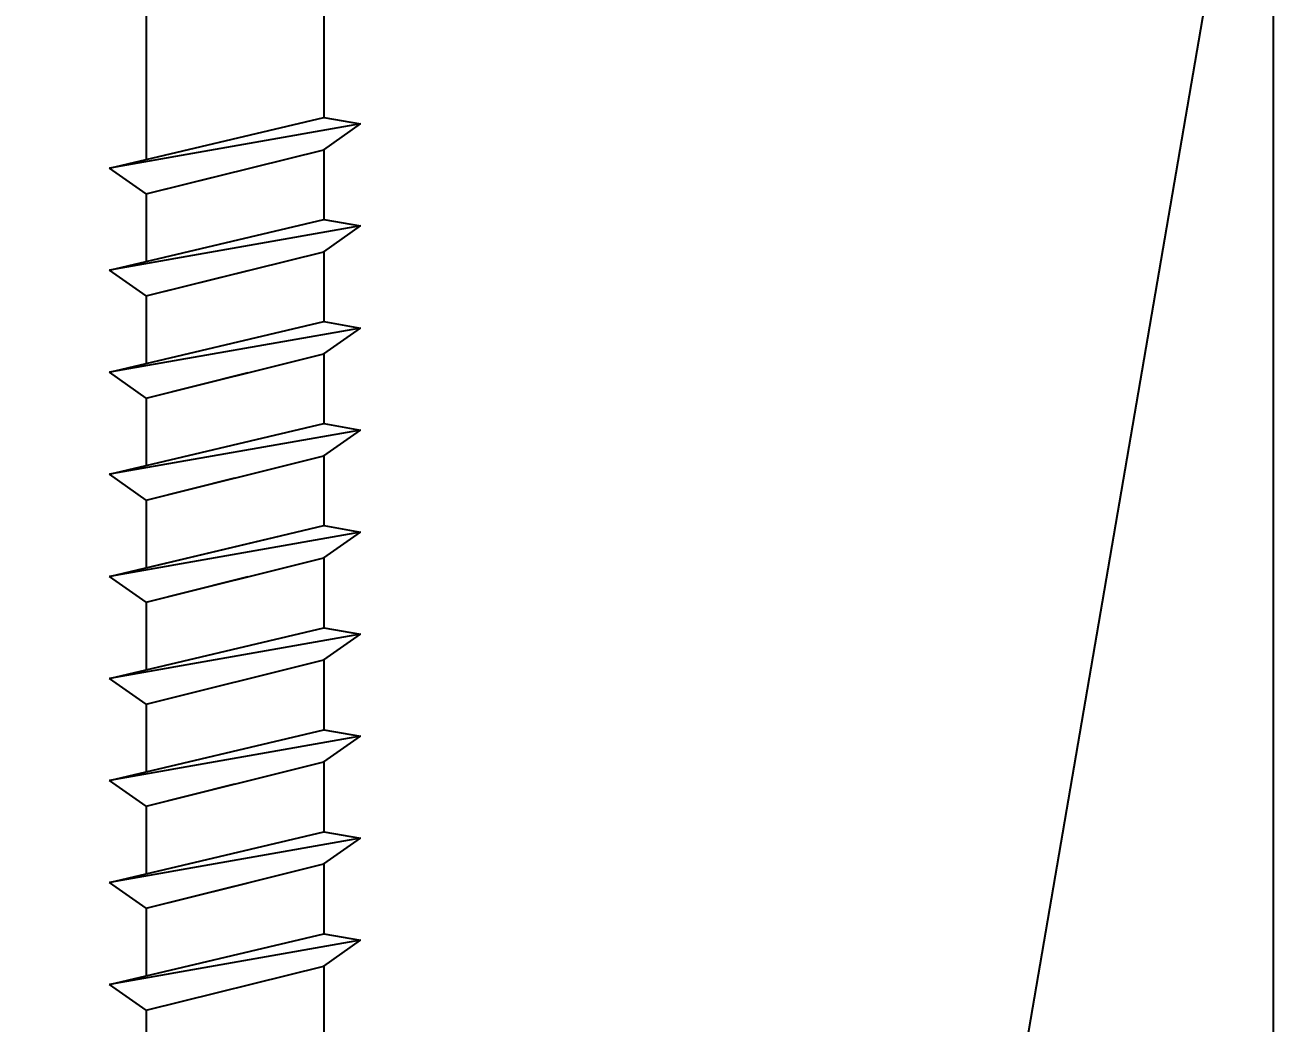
# Model space of a CAD drawing. Header units: inches. Extents: x -2661 to 42767, y -1222 to 9099.
# Drawn here: x -1011.312 to -1010.088, y 2833.313 to 2834.291 of the extents above; entities that cross this region are included whole.
import ezdxf
from ezdxf import colors
from ezdxf.entities.mleader import LeaderData, LeaderLine
from ezdxf.math import Vec2, Vec3

# ---------------------------------------------------------------- set-up
doc = ezdxf.new("R2010")
doc.units = ezdxf.units.IN
doc.header["$LTSCALE"] = 12
doc.header["$MEASUREMENT"] = 0
doc.layers.get('0').update_dxf_attribs({"linetype": 'CONTINUOUS'})
for name, color, linetype in [('S-ANNO-NOTE', 4, 'CONTINUOUS'), ('S-FASTENERS', 2, 'CONTINUOUS'), ('S-SIMPSON', 2, 'CONTINUOUS'), ('S-WOOD', 3, 'CONTINUOUS')]:
    doc.layers.add(name, color=color, linetype=linetype)
doc.styles.add('Arial', font='arial.ttf', dxfattribs={"width": 0.85})

# ---------------------------------------------------------------- blocks, each defined once
blk = doc.blocks.new('*U2187')
at = {"color": 0}
blk.add_line((0, 11.875), (2.0396, 0), dxfattribs=at)
blk.add_lwpolyline([(0, 11.875), (0, 0), (2.0396, 0), (2.0396, 11.875)], close=True)
blk = doc.blocks.new('SDS.25X6-f')
at = {"layer": 'S-SIMPSON'}
for p, q in [((-0.087, -0.536), (-0.087, -2.7912)), ((0.087, -0.5316), (0.087, -2.75)), ((0.087, -0.5316), (0.087, -2.75)), ((-0.087, -0.5749), (-0.087, -2.7912)), ((0.087, -2.6816), (0.087, -2.75)), ((0.087, -2.6816), (0.087, -2.75)), ((0.087, -2.6816), (0.087, -2.75)), ((0.087, -2.6816), (0.087, -2.75)), ((0.087, -2.6816), (0.087, -2.75)), ((0.087, -2.6816), (0.087, -2.75)), ((-0.087, -2.7249), (-0.087, -2.7912)), ((-0.087, -2.7249), (-0.087, -2.7912)), ((-0.087, -2.7249), (-0.087, -2.7912)), ((-0.087, -2.7249), (-0.087, -2.7912)), ((-0.087, -2.7249), (-0.087, -2.7912)), ((-0.087, -2.7249), (-0.087, -2.7912)), ((-0.087, -2.7249), (-0.087, -2.7912)), ((-0.087, -2.7249), (-0.087, -2.7912))]:
    blk.add_line(p, q, dxfattribs=at)
at = {"layer": 'S-SIMPSON', "color": 1}
for p, q in [((-0.123, -2.7997), (0.087, -2.75)), ((-0.123, -2.7997), (0.087, -2.75)), ((-0.123, -2.7997), (0.087, -2.75)), ((-0.123, -2.7997), (0.087, -2.75)), ((0.087, -2.75), (0.123, -2.7563)), ((0.087, -2.75), (0.123, -2.7563)), ((0.087, -2.75), (0.123, -2.7563)), ((0.087, -2.75), (0.123, -2.7563)), ((0.123, -2.7563), (-0.123, -2.7997)), ((0.123, -2.7563), (-0.123, -2.7997)), ((0.123, -2.7563), (-0.123, -2.7997)), ((0.123, -2.7563), (-0.123, -2.7997)), ((0.087, -2.7816), (0.123, -2.7563)), ((0.087, -2.7816), (0.123, -2.7563)), ((0.087, -2.7816), (0.123, -2.7563)), ((0.087, -2.7816), (0.123, -2.7563)), ((-0.087, -2.8249), (0.087, -2.7816)), ((-0.087, -2.8249), (0.087, -2.7816)), ((-0.087, -2.8249), (0.087, -2.7816)), ((-0.087, -2.8249), (0.087, -2.7816)), ((0.087, -2.7816), (0.087, -2.85)), ((0.087, -2.7816), (0.087, -2.85)), ((0.087, -2.7816), (0.087, -2.85)), ((0.087, -2.7816), (0.087, -2.85)), ((0.087, -2.7816), (0.087, -2.85)), ((0.087, -2.7816), (0.087, -2.85)), ((0.087, -2.7816), (0.087, -2.85)), ((0.087, -2.7816), (0.087, -2.85)), ((0.087, -2.7816), (0.087, -2.85)), ((0.087, -2.7816), (0.087, -2.85)), ((0.087, -2.7816), (0.087, -2.85)), ((0.087, -2.7816), (0.087, -2.85)), ((0.087, -2.7816), (0.087, -2.85)), ((0.087, -2.7816), (0.087, -2.85)), ((-0.087, -2.8249), (-0.123, -2.7997)), ((-0.087, -2.8249), (-0.123, -2.7997)), ((-0.087, -2.8249), (-0.123, -2.7997)), ((-0.087, -2.8249), (-0.123, -2.7997)), ((-0.087, -2.8249), (-0.123, -2.7997)), ((-0.087, -2.8249), (0, -2.8032)), ((-0.087, -2.8249), (-0.087, -2.8912)), ((-0.087, -2.8249), (-0.087, -2.8912)), ((-0.087, -2.8249), (-0.087, -2.8912)), ((-0.087, -2.8249), (-0.087, -2.8912)), ((-0.087, -2.8249), (-0.087, -2.8912)), ((-0.087, -2.8249), (-0.087, -2.8912)), ((-0.087, -2.8249), (-0.087, -2.8912)), ((-0.087, -2.8249), (-0.087, -2.8912)), ((-0.087, -2.8249), (-0.087, -2.8912)), ((-0.087, -2.8249), (-0.087, -2.8912)), ((-0.087, -2.8249), (-0.087, -2.8912)), ((-0.087, -2.8249), (-0.087, -2.8912)), ((-0.087, -2.8249), (-0.087, -2.8912)), ((-0.087, -2.8249), (-0.087, -2.8912)), ((-0.087, -2.8249), (-0.087, -2.8912)), ((-0.087, -2.8249), (-0.087, -2.8912)), ((-0.123, -2.8997), (0.087, -2.85)), ((-0.123, -2.8997), (0.087, -2.85)), ((-0.123, -2.8997), (0.087, -2.85)), ((-0.123, -2.8997), (0.087, -2.85)), ((-0.123, -2.8997), (0.087, -2.85)), ((-0.123, -2.8997), (0.087, -2.85)), ((-0.123, -2.8997), (0.087, -2.85)), ((-0.123, -2.8997), (0.087, -2.85)), ((-0.087, -2.8912), (0.087, -2.85)), ((0.087, -2.85), (0.123, -2.8563)), ((0.087, -2.85), (0.123, -2.8563)), ((0.087, -2.85), (0.123, -2.8563)), ((0.087, -2.85), (0.123, -2.8563)), ((0.087, -2.85), (0.123, -2.8563)), ((0.087, -2.85), (0.123, -2.8563)), ((0.087, -2.85), (0.123, -2.8563)), ((0.087, -2.85), (0.123, -2.8563)), ((0.087, -2.85), (0.123, -2.8563)), ((0.123, -2.8563), (-0.123, -2.8997)), ((0.123, -2.8563), (-0.123, -2.8997)), ((0.123, -2.8563), (-0.123, -2.8997)), ((0.123, -2.8563), (-0.123, -2.8997)), ((0.123, -2.8563), (-0.123, -2.8997)), ((0.123, -2.8563), (-0.123, -2.8997)), ((0.123, -2.8563), (-0.123, -2.8997)), ((0.123, -2.8563), (-0.123, -2.8997)), ((0.123, -2.8563), (-0.123, -2.8997)), ((0.087, -2.8816), (0.123, -2.8563)), ((0.087, -2.8816), (0.123, -2.8563)), ((0.087, -2.8816), (0.123, -2.8563)), ((0.087, -2.8816), (0.123, -2.8563)), ((0.087, -2.8816), (0.123, -2.8563)), ((0.087, -2.8816), (0.123, -2.8563)), ((0.087, -2.8816), (0.123, -2.8563)), ((0.087, -2.8816), (0.123, -2.8563)), ((0.087, -2.8816), (0.123, -2.8563)), ((-0.087, -2.9249), (0.087, -2.8816)), ((-0.087, -2.9249), (0.087, -2.8816)), ((-0.087, -2.9249), (0.087, -2.8816)), ((-0.087, -2.9249), (0.087, -2.8816)), ((-0.087, -2.9249), (0.087, -2.8816)), ((-0.087, -2.9249), (0.087, -2.8816)), ((-0.087, -2.9249), (0.087, -2.8816)), ((-0.087, -2.9249), (0.087, -2.8816)), ((-0.087, -2.9249), (0.087, -2.8816)), ((0.087, -2.8816), (0.087, -2.95)), ((0.087, -2.8816), (0.087, -2.95)), ((0.087, -2.8816), (0.087, -2.95)), ((0.087, -2.8816), (0.087, -2.95)), ((0.087, -2.8816), (0.087, -2.95)), ((0.087, -2.8816), (0.087, -2.95)), ((0.087, -2.8816), (0.087, -2.95)), ((0.087, -2.8816), (0.087, -2.95)), ((0.087, -2.8816), (0.087, -2.95)), ((0.087, -2.8816), (0.087, -2.95)), ((0.087, -2.8816), (0.087, -2.95)), ((0.087, -2.8816), (0.087, -2.95)), ((0.087, -2.8816), (0.087, -2.95)), ((0.087, -2.8816), (0.087, -2.95)), ((0.087, -2.8816), (0.087, -2.95)), ((0.087, -2.8816), (0.087, -2.95)), ((0.087, -2.8816), (0.087, -2.95)), ((0.087, -2.8816), (0.087, -2.95)), ((0.087, -2.8816), (0.087, -2.95)), ((0.087, -2.8816), (0.087, -2.95)), ((0.087, -2.8816), (0.087, -2.95)), ((-0.087, -2.9249), (-0.123, -2.8997)), ((-0.087, -2.9249), (-0.123, -2.8997)), ((-0.087, -2.9249), (-0.123, -2.8997)), ((-0.087, -2.9249), (-0.123, -2.8997)), ((-0.087, -2.9249), (-0.123, -2.8997)), ((-0.087, -2.9249), (-0.123, -2.8997)), ((-0.087, -2.9249), (-0.123, -2.8997)), ((-0.087, -2.9249), (-0.123, -2.8997)), ((-0.087, -2.9249), (-0.123, -2.8997)), ((-0.087, -2.9249), (-0.123, -2.8997)), ((-0.087, -2.9249), (-0.123, -2.8997)), ((-0.087, -2.9249), (-0.123, -2.8997)), ((-0.087, -2.9249), (-0.123, -2.8997)), ((-0.087, -2.9249), (0.013, -2.9)), ((-0.087, -2.9249), (0.013, -2.9)), ((-0.087, -2.9249), (0.013, -2.9)), ((-0.087, -2.9249), (0, -2.9032)), ((-0.087, -2.9249), (-0.087, -2.9912)), ((-0.087, -2.9249), (-0.087, -2.9912)), ((-0.087, -2.9249), (-0.087, -2.9912)), ((-0.087, -2.9249), (-0.087, -2.9912)), ((-0.087, -2.9249), (-0.087, -2.9912)), ((-0.087, -2.9249), (-0.087, -2.9912)), ((-0.087, -2.9249), (-0.087, -2.9912)), ((-0.087, -2.9249), (-0.087, -2.9912)), ((-0.087, -2.9249), (-0.087, -2.9912)), ((-0.087, -2.9249), (-0.087, -2.9912)), ((-0.087, -2.9249), (-0.087, -2.9912)), ((-0.087, -2.9249), (-0.087, -2.9912)), ((-0.087, -2.9249), (-0.087, -2.9912)), ((-0.087, -2.9249), (-0.087, -2.9912)), ((-0.087, -2.9249), (-0.087, -2.9912)), ((-0.087, -2.9249), (-0.087, -2.9912)), ((-0.087, -2.9249), (-0.087, -2.9912)), ((-0.087, -2.9249), (-0.087, -2.9912)), ((-0.087, -2.9249), (-0.087, -2.9912)), ((-0.087, -2.9249), (-0.087, -2.9912)), ((-0.087, -2.9249), (-0.087, -2.9912)), ((-0.123, -2.9997), (0.087, -2.95)), ((-0.123, -2.9997), (0.087, -2.95)), ((-0.123, -2.9997), (0.087, -2.95)), ((-0.123, -2.9997), (0.087, -2.95)), ((-0.123, -2.9997), (0.087, -2.95)), ((-0.123, -2.9997), (0.087, -2.95)), ((-0.123, -2.9997), (0.087, -2.95)), ((-0.123, -2.9997), (0.087, -2.95)), ((-0.123, -2.9997), (0.087, -2.95)), ((-0.123, -2.9997), (0.087, -2.95)), ((-0.123, -2.9997), (0.087, -2.95)), ((-0.123, -2.9997), (0.087, -2.95)), ((0.123, -2.9563), (-0.123, -2.9997)), ((0.123, -2.9563), (-0.123, -2.9997)), ((0.123, -2.9563), (-0.123, -2.9997)), ((0.123, -2.9563), (-0.123, -2.9997)), ((0.123, -2.9563), (-0.123, -2.9997)), ((0.123, -2.9563), (-0.123, -2.9997)), ((0.123, -2.9563), (-0.123, -2.9997)), ((0.123, -2.9563), (-0.123, -2.9997)), ((0.123, -2.9563), (-0.123, -2.9997)), ((0.123, -2.9563), (-0.123, -2.9997)), ((0.123, -2.9563), (-0.123, -2.9997)), ((0.123, -2.9563), (-0.123, -2.9997)), ((0.087, -2.95), (0.123, -2.9563)), ((0.087, -2.95), (0.123, -2.9563)), ((0.087, -2.95), (0.123, -2.9563)), ((0.087, -2.95), (0.123, -2.9563)), ((0.087, -2.95), (0.123, -2.9563)), ((0.087, -2.95), (0.123, -2.9563)), ((0.087, -2.95), (0.123, -2.9563)), ((0.087, -2.95), (0.123, -2.9563)), ((0.087, -2.95), (0.123, -2.9563)), ((0.087, -2.95), (0.123, -2.9563)), ((0.087, -2.95), (0.123, -2.9563)), ((0.087, -2.95), (0.123, -2.9563)), ((0.087, -2.9816), (0.123, -2.9563)), ((0.087, -2.9816), (0.123, -2.9563)), ((0.087, -2.9816), (0.123, -2.9563)), ((0.087, -2.9816), (0.123, -2.9563)), ((0.087, -2.9816), (0.123, -2.9563)), ((0.087, -2.9816), (0.123, -2.9563)), ((0.087, -2.9816), (0.123, -2.9563)), ((0.087, -2.9816), (0.123, -2.9563)), ((0.087, -2.9816), (0.123, -2.9563)), ((0.087, -2.9816), (0.123, -2.9563)), ((0.087, -2.9816), (0.123, -2.9563)), ((0.087, -2.9816), (0.123, -2.9563)), ((-0.087, -3.0249), (0.087, -2.9816)), ((-0.087, -3.0249), (0.087, -2.9816)), ((-0.087, -3.0249), (0.087, -2.9816)), ((-0.087, -3.0249), (0.087, -2.9816)), ((-0.087, -3.0249), (0.087, -2.9816)), ((-0.087, -3.0249), (0.087, -2.9816)), ((-0.087, -3.0249), (0.087, -2.9816)), ((-0.087, -3.0249), (0.087, -2.9816)), ((-0.087, -3.0249), (0.087, -2.9816)), ((-0.087, -3.0249), (0.087, -2.9816)), ((-0.087, -3.0249), (0.087, -2.9816)), ((-0.087, -3.0249), (0.087, -2.9816)), ((0.087, -2.9816), (0.087, -3.05)), ((0.087, -2.9816), (0.087, -3.05)), ((0.087, -2.9816), (0.087, -3.05)), ((0.087, -2.9816), (0.087, -3.05)), ((0.087, -2.9816), (0.087, -3.05)), ((0.087, -2.9816), (0.087, -3.05)), ((0.087, -2.9816), (0.087, -3.05)), ((0.087, -2.9816), (0.087, -3.05)), ((0.087, -2.9816), (0.087, -3.05)), ((0.087, -2.9816), (0.087, -3.05)), ((0.087, -2.9816), (0.087, -3.05)), ((0.087, -2.9816), (0.087, -3.05)), ((0.087, -2.9816), (0.087, -3.05)), ((0.087, -2.9816), (0.087, -3.05)), ((0.087, -2.9816), (0.087, -3.05)), ((0.087, -2.9816), (0.087, -3.05)), ((0.087, -2.9816), (0.087, -3.05)), ((0.087, -2.9816), (0.087, -3.05)), ((0.087, -2.9816), (0.087, -3.05)), ((0.087, -2.9816), (0.087, -3.05)), ((0.087, -2.9816), (0.087, -3.05)), ((0.087, -2.9816), (0.087, -3.05)), ((0.087, -2.9816), (0.087, -3.05)), ((0.087, -2.9816), (0.087, -3.05)), ((0.087, -2.9816), (0.087, -3.05)), ((-0.087, -3.0249), (-0.123, -2.9997)), ((-0.087, -3.0249), (-0.123, -2.9997)), ((-0.087, -3.0249), (-0.123, -2.9997)), ((-0.087, -3.0249), (-0.123, -2.9997)), ((-0.087, -3.0249), (-0.123, -2.9997)), ((-0.087, -3.0249), (-0.123, -2.9997)), ((-0.087, -3.0249), (-0.123, -2.9997)), ((-0.087, -3.0249), (-0.123, -2.9997)), ((-0.087, -3.0249), (-0.123, -2.9997)), ((-0.087, -3.0249), (-0.123, -2.9997)), ((-0.087, -3.0249), (-0.123, -2.9997)), ((-0.087, -3.0249), (-0.123, -2.9997)), ((-0.087, -3.0249), (-0.123, -2.9997)), ((-0.087, -3.0249), (-0.123, -2.9997)), ((-0.087, -3.0249), (-0.123, -2.9997)), ((-0.087, -3.0249), (0.013, -3)), ((-0.087, -3.0249), (0.013, -3)), ((-0.087, -3.0249), (0.013, -3)), ((-0.087, -3.0249), (-0.087, -3.0912)), ((-0.087, -3.0249), (-0.087, -3.0912)), ((-0.087, -3.0249), (-0.087, -3.0912)), ((-0.087, -3.0249), (-0.087, -3.0912)), ((-0.087, -3.0249), (-0.087, -3.0912)), ((-0.087, -3.0249), (-0.087, -3.0912)), ((-0.087, -3.0249), (-0.087, -3.0912)), ((-0.087, -3.0249), (-0.087, -3.0912)), ((-0.087, -3.0249), (-0.087, -3.0912)), ((-0.087, -3.0249), (-0.087, -3.0912)), ((-0.087, -3.0249), (-0.087, -3.0912)), ((-0.087, -3.0249), (-0.087, -3.0912)), ((-0.087, -3.0249), (-0.087, -3.0912)), ((-0.087, -3.0249), (-0.087, -3.0912)), ((-0.087, -3.0249), (-0.087, -3.0912)), ((-0.087, -3.0249), (-0.087, -3.0912)), ((-0.087, -3.0249), (-0.087, -3.0912)), ((-0.087, -3.0249), (-0.087, -3.0912)), ((-0.087, -3.0249), (-0.087, -3.0912)), ((-0.087, -3.0249), (-0.087, -3.0912)), ((-0.087, -3.0249), (-0.087, -3.0912)), ((-0.087, -3.0249), (-0.087, -3.0912)), ((-0.087, -3.0249), (-0.087, -3.0912)), ((-0.087, -3.0249), (-0.087, -3.0912)), ((-0.087, -3.0249), (-0.087, -3.0912)), ((-0.123, -3.0997), (0.087, -3.05)), ((-0.123, -3.0997), (0.087, -3.05)), ((-0.123, -3.0997), (0.087, -3.05)), ((-0.123, -3.0997), (0.087, -3.05)), ((-0.123, -3.0997), (0.087, -3.05)), ((-0.123, -3.0997), (0.087, -3.05)), ((-0.123, -3.0997), (0.087, -3.05)), ((-0.123, -3.0997), (0.087, -3.05)), ((-0.123, -3.0997), (0.087, -3.05)), ((-0.123, -3.0997), (0.087, -3.05)), ((-0.123, -3.0997), (0.087, -3.05)), ((-0.123, -3.0997), (0.087, -3.05)), ((-0.123, -3.0997), (0.087, -3.05)), ((-0.123, -3.0997), (0.087, -3.05)), ((-0.123, -3.0997), (0.087, -3.05)), ((-0.123, -3.0997), (0.087, -3.05)), ((-0.123, -3.0997), (0.087, -3.05)), ((-0.123, -3.0997), (0.087, -3.05)), ((-0.123, -3.0997), (0.087, -3.05)), ((0.123, -3.0563), (-0.123, -3.0997)), ((0.123, -3.0563), (-0.123, -3.0997)), ((0.123, -3.0563), (-0.123, -3.0997)), ((0.123, -3.0563), (-0.123, -3.0997)), ((0.123, -3.0563), (-0.123, -3.0997)), ((0.123, -3.0563), (-0.123, -3.0997)), ((0.123, -3.0563), (-0.123, -3.0997)), ((0.123, -3.0563), (-0.123, -3.0997)), ((0.123, -3.0563), (-0.123, -3.0997)), ((0.123, -3.0563), (-0.123, -3.0997)), ((0.123, -3.0563), (-0.123, -3.0997)), ((0.123, -3.0563), (-0.123, -3.0997)), ((0.123, -3.0563), (-0.123, -3.0997)), ((0.123, -3.0563), (-0.123, -3.0997)), ((0.123, -3.0563), (-0.123, -3.0997)), ((0.123, -3.0563), (-0.123, -3.0997)), ((0.123, -3.0563), (-0.123, -3.0997)), ((0.123, -3.0563), (-0.123, -3.0997)), ((0.123, -3.0563), (-0.123, -3.0997)), ((0.087, -3.05), (0.123, -3.0563)), ((0.087, -3.05), (0.123, -3.0563)), ((0.087, -3.05), (0.123, -3.0563)), ((0.087, -3.05), (0.123, -3.0563)), ((0.087, -3.05), (0.123, -3.0563)), ((0.087, -3.05), (0.123, -3.0563)), ((0.087, -3.05), (0.123, -3.0563)), ((0.087, -3.05), (0.123, -3.0563)), ((0.087, -3.05), (0.123, -3.0563)), ((0.087, -3.05), (0.123, -3.0563)), ((0.087, -3.05), (0.123, -3.0563)), ((0.087, -3.05), (0.123, -3.0563)), ((0.087, -3.05), (0.123, -3.0563)), ((0.087, -3.05), (0.123, -3.0563)), ((0.087, -3.05), (0.123, -3.0563)), ((0.087, -3.05), (0.123, -3.0563)), ((0.087, -3.05), (0.123, -3.0563)), ((0.087, -3.05), (0.123, -3.0563)), ((0.087, -3.05), (0.123, -3.0563)), ((0.087, -3.0816), (0.123, -3.0563)), ((0.087, -3.0816), (0.123, -3.0563)), ((0.087, -3.0816), (0.123, -3.0563)), ((0.087, -3.0816), (0.123, -3.0563)), ((0.087, -3.0816), (0.123, -3.0563)), ((0.087, -3.0816), (0.123, -3.0563)), ((0.087, -3.0816), (0.123, -3.0563)), ((0.087, -3.0816), (0.123, -3.0563)), ((0.087, -3.0816), (0.123, -3.0563)), ((0.087, -3.0816), (0.123, -3.0563)), ((0.087, -3.0816), (0.123, -3.0563)), ((0.087, -3.0816), (0.123, -3.0563)), ((0.087, -3.0816), (0.123, -3.0563)), ((0.087, -3.0816), (0.123, -3.0563)), ((0.087, -3.0816), (0.123, -3.0563)), ((0.087, -3.0816), (0.123, -3.0563)), ((0.087, -3.0816), (0.123, -3.0563)), ((0.087, -3.0816), (0.123, -3.0563)), ((0.087, -3.0816), (0.123, -3.0563)), ((-0.087, -3.1249), (0.087, -3.0816)), ((-0.087, -3.1249), (0.087, -3.0816)), ((-0.087, -3.1249), (0.087, -3.0816)), ((-0.087, -3.1249), (0.087, -3.0816)), ((-0.087, -3.1249), (0.087, -3.0816)), ((-0.087, -3.1249), (0.087, -3.0816)), ((-0.087, -3.1249), (0.087, -3.0816)), ((-0.087, -3.1249), (0.087, -3.0816)), ((-0.087, -3.1249), (0.087, -3.0816)), ((-0.087, -3.1249), (0.087, -3.0816)), ((-0.087, -3.1249), (0.087, -3.0816)), ((-0.087, -3.1249), (0.087, -3.0816)), ((-0.087, -3.1249), (0.087, -3.0816)), ((-0.087, -3.1249), (0.087, -3.0816)), ((-0.087, -3.1249), (0.087, -3.0816)), ((-0.087, -3.1249), (0.087, -3.0816)), ((-0.087, -3.1249), (0.087, -3.0816)), ((-0.087, -3.1249), (0.087, -3.0816)), ((-0.087, -3.1249), (0.087, -3.0816)), ((0.087, -3.0816), (0.087, -3.15)), ((0.087, -3.0816), (0.087, -3.15)), ((0.087, -3.0816), (0.087, -3.15)), ((0.087, -3.0816), (0.087, -3.15)), ((0.087, -3.0816), (0.087, -3.15)), ((0.087, -3.0816), (0.087, -3.15)), ((0.087, -3.0816), (0.087, -3.15)), ((0.087, -3.0816), (0.087, -3.15)), ((0.087, -3.0816), (0.087, -3.15)), ((0.087, -3.0816), (0.087, -3.15)), ((0.087, -3.0816), (0.087, -3.15)), ((0.087, -3.0816), (0.087, -3.15)), ((-0.087, -3.1249), (-0.123, -3.0997)), ((-0.087, -3.1249), (-0.123, -3.0997)), ((-0.087, -3.1249), (-0.123, -3.0997)), ((-0.087, -3.1249), (-0.123, -3.0997)), ((-0.087, -3.1249), (-0.123, -3.0997)), ((-0.087, -3.1249), (-0.123, -3.0997)), ((-0.087, -3.1249), (-0.123, -3.0997)), ((-0.087, -3.1249), (-0.123, -3.0997)), ((-0.087, -3.1249), (-0.123, -3.0997)), ((-0.087, -3.1249), (-0.123, -3.0997)), ((-0.087, -3.1249), (-0.123, -3.0997)), ((-0.087, -3.1249), (-0.123, -3.0997)), ((-0.087, -3.1249), (-0.123, -3.0997)), ((-0.087, -3.1249), (-0.123, -3.0997)), ((-0.087, -3.1249), (-0.123, -3.0997)), ((-0.087, -3.1249), (-0.123, -3.0997)), ((-0.087, -3.1249), (-0.123, -3.0997)), ((-0.087, -3.1249), (-0.123, -3.0997)), ((-0.087, -3.1249), (-0.123, -3.0997)), ((-0.087, -3.1249), (-0.123, -3.0997)), ((-0.087, -3.1249), (-0.123, -3.0997)), ((-0.087, -3.1249), (-0.123, -3.0997)), ((-0.087, -3.1249), (-0.123, -3.0997)), ((-0.087, -3.1249), (0, -3.1032)), ((-0.087, -3.1249), (0, -3.1032)), ((-0.087, -3.1249), (0, -3.1032)), ((-0.087, -3.1249), (0, -3.1032)), ((-0.087, -3.1249), (-0.087, -3.1912)), ((-0.087, -3.1249), (-0.087, -3.1912)), ((-0.087, -3.1249), (-0.087, -3.1912)), ((-0.087, -3.1249), (-0.087, -3.1912)), ((-0.087, -3.1249), (-0.087, -3.1912)), ((-0.087, -3.1249), (-0.087, -3.1912)), ((-0.087, -3.1249), (-0.087, -3.1912)), ((-0.087, -3.1249), (-0.087, -3.1912)), ((-0.087, -3.1249), (-0.087, -3.1912)), ((-0.087, -3.1249), (-0.087, -3.1912)), ((-0.087, -3.1249), (-0.087, -3.1912)), ((-0.087, -3.1249), (-0.087, -3.1912)), ((-0.087, -3.1249), (-0.087, -3.1912)), ((-0.087, -3.1249), (-0.087, -3.1912)), ((-0.123, -3.1997), (0.087, -3.15)), ((-0.123, -3.1997), (0.087, -3.15)), ((-0.123, -3.1997), (0.087, -3.15)), ((-0.123, -3.1997), (0.087, -3.15)), ((-0.123, -3.1997), (0.087, -3.15)), ((-0.123, -3.1997), (0.087, -3.15)), ((-0.123, -3.1997), (0.087, -3.15)), ((-0.123, -3.1997), (0.087, -3.15)), ((0.123, -3.1563), (-0.123, -3.1997)), ((0.123, -3.1563), (-0.123, -3.1997)), ((0.123, -3.1563), (-0.123, -3.1997)), ((0.123, -3.1563), (-0.123, -3.1997)), ((0.123, -3.1563), (-0.123, -3.1997)), ((0.123, -3.1563), (-0.123, -3.1997)), ((0.123, -3.1563), (-0.123, -3.1997)), ((0.123, -3.1563), (-0.123, -3.1997)), ((0.123, -3.1563), (-0.123, -3.1997)), ((-0.087, -3.1912), (0.087, -3.15)), ((0.087, -3.15), (0.123, -3.1563)), ((0.087, -3.15), (0.123, -3.1563)), ((0.087, -3.15), (0.123, -3.1563)), ((0.087, -3.15), (0.123, -3.1563)), ((0.087, -3.15), (0.123, -3.1563)), ((0.087, -3.15), (0.123, -3.1563)), ((0.087, -3.15), (0.123, -3.1563)), ((0.087, -3.15), (0.123, -3.1563)), ((0.087, -3.15), (0.123, -3.1563)), ((0.087, -3.1816), (0.123, -3.1563)), ((0.087, -3.1816), (0.123, -3.1563)), ((0.087, -3.1816), (0.123, -3.1563)), ((0.087, -3.1816), (0.123, -3.1563)), ((0.087, -3.1816), (0.123, -3.1563)), ((0.087, -3.1816), (0.123, -3.1563)), ((0.087, -3.1816), (0.123, -3.1563)), ((0.087, -3.1816), (0.123, -3.1563)), ((0.087, -3.1816), (0.123, -3.1563)), ((-0.087, -3.2249), (0.087, -3.1816)), ((-0.087, -3.2249), (0.087, -3.1816)), ((-0.087, -3.2249), (0.087, -3.1816)), ((-0.087, -3.2249), (0.087, -3.1816)), ((-0.087, -3.2249), (0.087, -3.1816)), ((-0.087, -3.2249), (0.087, -3.1816)), ((-0.087, -3.2249), (0.087, -3.1816)), ((-0.087, -3.2249), (0.087, -3.1816)), ((-0.087, -3.2249), (0.087, -3.1816)), ((0.087, -3.1816), (0.087, -3.25)), ((0.087, -3.1816), (0.087, -3.25)), ((0.087, -3.1816), (0.087, -3.25)), ((0.087, -3.1816), (0.087, -3.25)), ((0.087, -3.1816), (0.087, -3.25)), ((0.087, -3.1816), (0.087, -3.25)), ((0.087, -3.1816), (0.087, -3.25)), ((0.087, -3.1816), (0.087, -3.25)), ((0.087, -3.1816), (0.087, -3.25)), ((0.087, -3.1816), (0.087, -3.25)), ((0.087, -3.1816), (0.087, -3.25)), ((0.087, -3.1816), (0.087, -3.25)), ((0.087, -3.1816), (0.087, -3.25)), ((0.087, -3.1816), (0.087, -3.25)), ((0.087, -3.1816), (0.087, -3.25)), ((0.087, -3.1816), (0.087, -3.25)), ((0.087, -3.1816), (0.087, -3.25)), ((-0.087, -3.2249), (-0.123, -3.1997)), ((-0.087, -3.2249), (-0.123, -3.1997)), ((-0.087, -3.2249), (-0.123, -3.1997)), ((-0.087, -3.2249), (-0.123, -3.1997)), ((-0.087, -3.2249), (-0.123, -3.1997)), ((-0.087, -3.2249), (-0.123, -3.1997)), ((-0.087, -3.2249), (-0.123, -3.1997)), ((-0.087, -3.2249), (-0.123, -3.1997)), ((-0.087, -3.2249), (-0.123, -3.1997)), ((-0.087, -3.2249), (-0.123, -3.1997)), ((-0.087, -3.2249), (-0.123, -3.1997)), ((-0.087, -3.2249), (-0.123, -3.1997)), ((-0.087, -3.2249), (-0.123, -3.1997)), ((-0.087, -3.2249), (0.013, -3.2)), ((-0.087, -3.2249), (0.013, -3.2)), ((-0.087, -3.2249), (0.013, -3.2)), ((-0.087, -3.2249), (0, -3.2032)), ((-0.087, -3.2249), (-0.087, -3.2912)), ((-0.087, -3.2249), (-0.087, -3.2912)), ((-0.087, -3.2249), (-0.087, -3.2912)), ((-0.087, -3.2249), (-0.087, -3.2912)), ((-0.087, -3.2249), (-0.087, -3.2912)), ((-0.087, -3.2249), (-0.087, -3.2912)), ((-0.087, -3.2249), (-0.087, -3.2912)), ((-0.087, -3.2249), (-0.087, -3.2912)), ((-0.087, -3.2249), (-0.087, -3.2912)), ((-0.087, -3.2249), (-0.087, -3.2912)), ((-0.087, -3.2249), (-0.087, -3.2912)), ((-0.087, -3.2249), (-0.087, -3.2912)), ((-0.087, -3.2249), (-0.087, -3.2912)), ((-0.087, -3.2249), (-0.087, -3.2912)), ((-0.087, -3.2249), (-0.087, -3.2912)), ((-0.087, -3.2249), (-0.087, -3.2912)), ((-0.123, -3.2997), (0.087, -3.25)), ((-0.123, -3.2997), (0.087, -3.25)), ((-0.123, -3.2997), (0.087, -3.25)), ((-0.123, -3.2997), (0.087, -3.25)), ((-0.123, -3.2997), (0.087, -3.25)), ((-0.123, -3.2997), (0.087, -3.25)), ((-0.123, -3.2997), (0.087, -3.25)), ((-0.123, -3.2997), (0.087, -3.25)), ((-0.123, -3.2997), (0.087, -3.25)), ((-0.123, -3.2997), (0.087, -3.25)), ((-0.123, -3.2997), (0.087, -3.25)), ((-0.123, -3.2997), (0.087, -3.25)), ((0.087, -3.25), (0.123, -3.2563)), ((0.087, -3.25), (0.123, -3.2563)), ((0.087, -3.25), (0.123, -3.2563)), ((0.087, -3.25), (0.123, -3.2563)), ((0.087, -3.25), (0.123, -3.2563)), ((0.087, -3.25), (0.123, -3.2563)), ((0.087, -3.25), (0.123, -3.2563)), ((0.087, -3.25), (0.123, -3.2563)), ((0.087, -3.25), (0.123, -3.2563)), ((0.087, -3.25), (0.123, -3.2563)), ((0.087, -3.25), (0.123, -3.2563)), ((0.087, -3.25), (0.123, -3.2563)), ((0.123, -3.2563), (-0.123, -3.2997)), ((0.123, -3.2563), (-0.123, -3.2997)), ((0.123, -3.2563), (-0.123, -3.2997)), ((0.123, -3.2563), (-0.123, -3.2997)), ((0.123, -3.2563), (-0.123, -3.2997)), ((0.123, -3.2563), (-0.123, -3.2997)), ((0.123, -3.2563), (-0.123, -3.2997)), ((0.123, -3.2563), (-0.123, -3.2997)), ((0.123, -3.2563), (-0.123, -3.2997)), ((0.123, -3.2563), (-0.123, -3.2997)), ((0.123, -3.2563), (-0.123, -3.2997)), ((0.123, -3.2563), (-0.123, -3.2997)), ((0.087, -3.2816), (0.123, -3.2563)), ((0.087, -3.2816), (0.123, -3.2563)), ((0.087, -3.2816), (0.123, -3.2563)), ((0.087, -3.2816), (0.123, -3.2563)), ((0.087, -3.2816), (0.123, -3.2563)), ((0.087, -3.2816), (0.123, -3.2563)), ((0.087, -3.2816), (0.123, -3.2563)), ((0.087, -3.2816), (0.123, -3.2563)), ((0.087, -3.2816), (0.123, -3.2563)), ((0.087, -3.2816), (0.123, -3.2563)), ((0.087, -3.2816), (0.123, -3.2563)), ((0.087, -3.2816), (0.123, -3.2563)), ((-0.087, -3.3249), (0.087, -3.2816)), ((-0.087, -3.3249), (0.087, -3.2816)), ((-0.087, -3.3249), (0.087, -3.2816)), ((-0.087, -3.3249), (0.087, -3.2816)), ((-0.087, -3.3249), (0.087, -3.2816)), ((-0.087, -3.3249), (0.087, -3.2816)), ((-0.087, -3.3249), (0.087, -3.2816)), ((-0.087, -3.3249), (0.087, -3.2816)), ((-0.087, -3.3249), (0.087, -3.2816)), ((-0.087, -3.3249), (0.087, -3.2816)), ((-0.087, -3.3249), (0.087, -3.2816)), ((-0.087, -3.3249), (0.087, -3.2816)), ((0.087, -3.2816), (0.087, -3.35)), ((0.087, -3.2816), (0.087, -3.35)), ((0.087, -3.2816), (0.087, -3.35)), ((0.087, -3.2816), (0.087, -3.35)), ((0.087, -3.2816), (0.087, -3.35)), ((0.087, -3.2816), (0.087, -3.35)), ((0.087, -3.2816), (0.087, -3.35)), ((0.087, -3.2816), (0.087, -3.35)), ((0.087, -3.2816), (0.087, -3.35)), ((0.087, -3.2816), (0.087, -3.35)), ((0.087, -3.2816), (0.087, -3.35)), ((0.087, -3.2816), (0.087, -3.35)), ((0.087, -3.2816), (0.087, -3.35)), ((0.087, -3.2816), (0.087, -3.35)), ((0.087, -3.2816), (0.087, -3.35)), ((0.087, -3.2816), (0.087, -3.35)), ((0.087, -3.2816), (0.087, -3.35)), ((-0.087, -3.3249), (-0.123, -3.2997)), ((-0.087, -3.3249), (-0.123, -3.2997)), ((-0.087, -3.3249), (-0.123, -3.2997)), ((-0.087, -3.3249), (-0.123, -3.2997)), ((-0.087, -3.3249), (-0.123, -3.2997)), ((-0.087, -3.3249), (-0.123, -3.2997)), ((-0.087, -3.3249), (-0.123, -3.2997)), ((-0.087, -3.3249), (-0.123, -3.2997)), ((-0.087, -3.3249), (-0.123, -3.2997)), ((-0.087, -3.3249), (-0.123, -3.2997)), ((-0.087, -3.3249), (-0.123, -3.2997)), ((-0.087, -3.3249), (-0.123, -3.2997)), ((-0.087, -3.3249), (-0.087, -3.3912)), ((-0.087, -3.3249), (-0.087, -3.3912)), ((-0.087, -3.3249), (-0.087, -3.3912)), ((-0.087, -3.3249), (-0.087, -3.3912)), ((-0.087, -3.3249), (-0.087, -3.3912)), ((-0.087, -3.3249), (-0.087, -3.3912)), ((-0.087, -3.3249), (-0.087, -3.3912)), ((-0.087, -3.3249), (-0.087, -3.3912)), ((-0.087, -3.3249), (-0.087, -3.3912)), ((-0.087, -3.3249), (-0.087, -3.3912)), ((-0.087, -3.3249), (-0.087, -3.3912)), ((-0.087, -3.3249), (-0.087, -3.3912)), ((-0.087, -3.3249), (-0.087, -3.3912)), ((-0.087, -3.3249), (-0.087, -3.3912)), ((-0.087, -3.3249), (-0.087, -3.3912)), ((-0.087, -3.3249), (-0.087, -3.3912)), ((-0.087, -3.3249), (-0.087, -3.3912)), ((-0.123, -3.3997), (0.087, -3.35)), ((-0.123, -3.3997), (0.087, -3.35)), ((-0.123, -3.3997), (0.087, -3.35)), ((-0.123, -3.3997), (0.087, -3.35)), ((-0.123, -3.3997), (0.087, -3.35)), ((-0.123, -3.3997), (0.087, -3.35)), ((-0.123, -3.3997), (0.087, -3.35)), ((-0.123, -3.3997), (0.087, -3.35)), ((-0.123, -3.3997), (0.087, -3.35)), ((-0.123, -3.3997), (0.087, -3.35)), ((-0.123, -3.3997), (0.087, -3.35)), ((-0.123, -3.3997), (0.087, -3.35)), ((-0.123, -3.3997), (0.087, -3.35)), ((-0.123, -3.3997), (0.087, -3.35)), ((-0.123, -3.3997), (0.087, -3.35)), ((0.087, -3.35), (0.123, -3.3563)), ((0.087, -3.35), (0.123, -3.3563)), ((0.087, -3.35), (0.123, -3.3563)), ((0.087, -3.35), (0.123, -3.3563)), ((0.087, -3.35), (0.123, -3.3563)), ((0.087, -3.35), (0.123, -3.3563)), ((0.087, -3.35), (0.123, -3.3563)), ((0.087, -3.35), (0.123, -3.3563)), ((0.087, -3.35), (0.123, -3.3563)), ((0.087, -3.35), (0.123, -3.3563)), ((0.087, -3.35), (0.123, -3.3563)), ((0.087, -3.35), (0.123, -3.3563)), ((0.087, -3.35), (0.123, -3.3563)), ((0.087, -3.35), (0.123, -3.3563)), ((0.087, -3.35), (0.123, -3.3563)), ((0.123, -3.3563), (-0.123, -3.3997)), ((0.123, -3.3563), (-0.123, -3.3997)), ((0.123, -3.3563), (-0.123, -3.3997)), ((0.123, -3.3563), (-0.123, -3.3997)), ((0.123, -3.3563), (-0.123, -3.3997)), ((0.123, -3.3563), (-0.123, -3.3997)), ((0.123, -3.3563), (-0.123, -3.3997)), ((0.123, -3.3563), (-0.123, -3.3997)), ((0.123, -3.3563), (-0.123, -3.3997)), ((0.123, -3.3563), (-0.123, -3.3997)), ((0.123, -3.3563), (-0.123, -3.3997)), ((0.123, -3.3563), (-0.123, -3.3997)), ((0.123, -3.3563), (-0.123, -3.3997)), ((0.123, -3.3563), (-0.123, -3.3997)), ((0.123, -3.3563), (-0.123, -3.3997)), ((0.087, -3.3816), (0.123, -3.3563)), ((0.087, -3.3816), (0.123, -3.3563)), ((0.087, -3.3816), (0.123, -3.3563)), ((0.087, -3.3816), (0.123, -3.3563)), ((0.087, -3.3816), (0.123, -3.3563)), ((0.087, -3.3816), (0.123, -3.3563)), ((0.087, -3.3816), (0.123, -3.3563)), ((0.087, -3.3816), (0.123, -3.3563)), ((0.087, -3.3816), (0.123, -3.3563)), ((0.087, -3.3816), (0.123, -3.3563)), ((0.087, -3.3816), (0.123, -3.3563)), ((0.087, -3.3816), (0.123, -3.3563)), ((0.087, -3.3816), (0.123, -3.3563)), ((0.087, -3.3816), (0.123, -3.3563)), ((0.087, -3.3816), (0.123, -3.3563)), ((-0.087, -3.4249), (0.087, -3.3816)), ((-0.087, -3.4249), (0.087, -3.3816)), ((-0.087, -3.4249), (0.087, -3.3816)), ((-0.087, -3.4249), (0.087, -3.3816)), ((-0.087, -3.4249), (0.087, -3.3816)), ((-0.087, -3.4249), (0.087, -3.3816)), ((-0.087, -3.4249), (0.087, -3.3816)), ((-0.087, -3.4249), (0.087, -3.3816)), ((-0.087, -3.4249), (0.087, -3.3816)), ((-0.087, -3.4249), (0.087, -3.3816)), ((-0.087, -3.4249), (0.087, -3.3816)), ((-0.087, -3.4249), (0.087, -3.3816)), ((-0.087, -3.4249), (0.087, -3.3816)), ((-0.087, -3.4249), (0.087, -3.3816)), ((-0.087, -3.4249), (0.087, -3.3816)), ((0.087, -3.3816), (0.087, -3.45)), ((0.087, -3.3816), (0.087, -3.45)), ((0.087, -3.3816), (0.087, -3.45)), ((0.087, -3.3816), (0.087, -3.45)), ((0.087, -3.3816), (0.087, -3.45)), ((0.087, -3.3816), (0.087, -3.45)), ((0.087, -3.3816), (0.087, -3.45)), ((0.087, -3.3816), (0.087, -3.45)), ((0.087, -3.3816), (0.087, -3.45)), ((0.087, -3.3816), (0.087, -3.45)), ((0.087, -3.3816), (0.087, -3.45)), ((0.087, -3.3816), (0.087, -3.45)), ((0.087, -3.3816), (0.087, -3.45)), ((0.087, -3.3816), (0.087, -3.45)), ((0.087, -3.3816), (0.087, -3.45)), ((0.087, -3.3816), (0.087, -3.45)), ((0.087, -3.3816), (0.087, -3.45)), ((0.087, -3.3816), (0.087, -3.45)), ((-0.087, -3.4249), (-0.123, -3.3997)), ((-0.087, -3.4249), (-0.123, -3.3997)), ((-0.087, -3.4249), (-0.123, -3.3997)), ((-0.087, -3.4249), (-0.123, -3.3997)), ((-0.087, -3.4249), (-0.123, -3.3997)), ((-0.087, -3.4249), (-0.123, -3.3997)), ((-0.087, -3.4249), (-0.123, -3.3997)), ((-0.087, -3.4249), (-0.123, -3.3997)), ((-0.087, -3.4249), (-0.123, -3.3997)), ((-0.087, -3.4249), (-0.123, -3.3997)), ((-0.087, -3.4249), (-0.123, -3.3997)), ((-0.087, -3.4249), (-0.123, -3.3997)), ((-0.087, -3.4249), (-0.123, -3.3997)), ((-0.087, -3.4249), (-0.123, -3.3997)), ((-0.087, -3.4249), (-0.123, -3.3997)), ((-0.087, -3.4249), (-0.123, -3.3997)), ((-0.087, -3.4249), (-0.123, -3.3997)), ((-0.087, -3.4249), (-0.123, -3.3997)), ((-0.087, -3.4249), (0, -3.4032)), ((-0.087, -3.4249), (0, -3.4032)), ((-0.087, -3.4249), (0, -3.4032)), ((-0.087, -3.4249), (-0.087, -3.4912)), ((-0.087, -3.4249), (-0.087, -3.4912)), ((-0.087, -3.4249), (-0.087, -3.4912)), ((-0.087, -3.4249), (-0.087, -3.4912)), ((-0.087, -3.4249), (-0.087, -3.4912)), ((-0.087, -3.4249), (-0.087, -3.4912)), ((-0.087, -3.4249), (-0.087, -3.4912)), ((-0.087, -3.4249), (-0.087, -3.4912)), ((-0.087, -3.4249), (-0.087, -3.4912)), ((-0.087, -3.4249), (-0.087, -3.4912)), ((-0.087, -3.4249), (-0.087, -3.4912)), ((-0.087, -3.4249), (-0.087, -3.4912)), ((-0.123, -3.4997), (0.087, -3.45)), ((-0.123, -3.4997), (0.087, -3.45)), ((-0.123, -3.4997), (0.087, -3.45)), ((-0.123, -3.4997), (0.087, -3.45)), ((-0.123, -3.4997), (0.087, -3.45)), ((-0.123, -3.4997), (0.087, -3.45)), ((-0.123, -3.4997), (0.087, -3.45)), ((-0.123, -3.4997), (0.087, -3.45)), ((-0.087, -3.4912), (0.087, -3.45)), ((0.087, -3.45), (0.123, -3.4563)), ((0.087, -3.45), (0.123, -3.4563)), ((0.087, -3.45), (0.123, -3.4563)), ((0.087, -3.45), (0.123, -3.4563)), ((0.087, -3.45), (0.123, -3.4563)), ((0.087, -3.45), (0.123, -3.4563)), ((0.087, -3.45), (0.123, -3.4563)), ((0.087, -3.45), (0.123, -3.4563)), ((0.087, -3.45), (0.123, -3.4563)), ((0.123, -3.4563), (-0.123, -3.4997)), ((0.123, -3.4563), (-0.123, -3.4997)), ((0.123, -3.4563), (-0.123, -3.4997)), ((0.123, -3.4563), (-0.123, -3.4997)), ((0.123, -3.4563), (-0.123, -3.4997)), ((0.123, -3.4563), (-0.123, -3.4997)), ((0.123, -3.4563), (-0.123, -3.4997)), ((0.123, -3.4563), (-0.123, -3.4997)), ((0.123, -3.4563), (-0.123, -3.4997)), ((0.087, -3.4816), (0.123, -3.4563)), ((0.087, -3.4816), (0.123, -3.4563)), ((0.087, -3.4816), (0.123, -3.4563)), ((0.087, -3.4816), (0.123, -3.4563)), ((0.087, -3.4816), (0.123, -3.4563)), ((0.087, -3.4816), (0.123, -3.4563)), ((0.087, -3.4816), (0.123, -3.4563)), ((0.087, -3.4816), (0.123, -3.4563)), ((0.087, -3.4816), (0.123, -3.4563)), ((-0.087, -3.5249), (0.087, -3.4816)), ((-0.087, -3.5249), (0.087, -3.4816)), ((-0.087, -3.5249), (0.087, -3.4816)), ((-0.087, -3.5249), (0.087, -3.4816)), ((-0.087, -3.5249), (0.087, -3.4816)), ((-0.087, -3.5249), (0.087, -3.4816)), ((-0.087, -3.5249), (0.087, -3.4816)), ((-0.087, -3.5249), (0.087, -3.4816)), ((-0.087, -3.5249), (0.087, -3.4816)), ((0.087, -3.4816), (0.087, -3.55)), ((0.087, -3.4816), (0.087, -3.55)), ((0.087, -3.4816), (0.087, -3.55)), ((0.087, -3.4816), (0.087, -3.55)), ((0.087, -3.4816), (0.087, -3.55)), ((0.087, -3.4816), (0.087, -3.55)), ((0.087, -3.4816), (0.087, -3.55)), ((0.087, -3.4816), (0.087, -3.55)), ((0.087, -3.4816), (0.087, -3.55)), ((0.087, -3.4816), (0.087, -3.55)), ((0.087, -3.4816), (0.087, -3.55)), ((0.087, -3.4816), (0.087, -3.55)), ((0.087, -3.4816), (0.087, -3.55)), ((-0.087, -3.5249), (-0.123, -3.4997)), ((-0.087, -3.5249), (-0.123, -3.4997)), ((-0.087, -3.5249), (-0.123, -3.4997)), ((-0.087, -3.5249), (-0.123, -3.4997)), ((-0.087, -3.5249), (-0.123, -3.4997)), ((-0.087, -3.5249), (-0.123, -3.4997)), ((-0.087, -3.5249), (-0.123, -3.4997)), ((-0.087, -3.5249), (-0.123, -3.4997)), ((-0.087, -3.5249), (-0.123, -3.4997)), ((-0.087, -3.5249), (-0.123, -3.4997)), ((-0.087, -3.5249), (-0.123, -3.4997)), ((-0.087, -3.5249), (-0.123, -3.4997)), ((-0.087, -3.5249), (-0.123, -3.4997)), ((-0.087, -3.5249), (0.013, -3.5)), ((-0.087, -3.5249), (0.013, -3.5)), ((-0.087, -3.5249), (0.013, -3.5)), ((-0.087, -3.5249), (0, -3.5032)), ((-0.087, -3.5249), (-0.087, -3.5912)), ((-0.087, -3.5249), (-0.087, -3.5912)), ((-0.087, -3.5249), (-0.087, -3.5912)), ((-0.087, -3.5249), (-0.087, -3.5912)), ((-0.087, -3.5249), (-0.087, -3.5912)), ((-0.087, -3.5249), (-0.087, -3.5912)), ((-0.087, -3.5249), (-0.087, -3.5912)), ((-0.087, -3.5249), (-0.087, -3.5912)), ((-0.087, -3.5249), (-0.087, -3.5912)), ((-0.087, -3.5249), (-0.087, -3.5912)), ((-0.087, -3.5249), (-0.087, -3.5912)), ((-0.123, -3.5997), (0.087, -3.55)), ((-0.123, -3.5997), (0.087, -3.55)), ((-0.123, -3.5997), (0.087, -3.55)), ((-0.123, -3.5997), (0.087, -3.55)), ((-0.123, -3.5997), (0.087, -3.55)), ((-0.123, -3.5997), (0.087, -3.55)), ((-0.123, -3.5997), (0.087, -3.55)), ((-0.123, -3.5997), (0.087, -3.55)), ((-0.123, -3.5997), (0.087, -3.55)), ((0.123, -3.5563), (-0.123, -3.5997)), ((0.123, -3.5563), (-0.123, -3.5997)), ((0.123, -3.5563), (-0.123, -3.5997)), ((0.123, -3.5563), (-0.123, -3.5997)), ((0.123, -3.5563), (-0.123, -3.5997)), ((0.123, -3.5563), (-0.123, -3.5997)), ((0.123, -3.5563), (-0.123, -3.5997)), ((0.123, -3.5563), (-0.123, -3.5997)), ((0.123, -3.5563), (-0.123, -3.5997)), ((0.087, -3.55), (0.123, -3.5563)), ((0.087, -3.55), (0.123, -3.5563)), ((0.087, -3.55), (0.123, -3.5563)), ((0.087, -3.55), (0.123, -3.5563)), ((0.087, -3.55), (0.123, -3.5563)), ((0.087, -3.55), (0.123, -3.5563)), ((0.087, -3.55), (0.123, -3.5563)), ((0.087, -3.55), (0.123, -3.5563)), ((0.087, -3.55), (0.123, -3.5563)), ((0.087, -3.5816), (0.123, -3.5563)), ((0.087, -3.5816), (0.123, -3.5563)), ((0.087, -3.5816), (0.123, -3.5563)), ((0.087, -3.5816), (0.123, -3.5563)), ((0.087, -3.5816), (0.123, -3.5563)), ((0.087, -3.5816), (0.123, -3.5563)), ((0.087, -3.5816), (0.123, -3.5563)), ((0.087, -3.5816), (0.123, -3.5563)), ((0.087, -3.5816), (0.123, -3.5563)), ((-0.087, -3.6249), (0.087, -3.5816)), ((-0.087, -3.6249), (0.087, -3.5816)), ((-0.087, -3.6249), (0.087, -3.5816)), ((-0.087, -3.6249), (0.087, -3.5816)), ((-0.087, -3.6249), (0.087, -3.5816)), ((-0.087, -3.6249), (0.087, -3.5816)), ((-0.087, -3.6249), (0.087, -3.5816)), ((-0.087, -3.6249), (0.087, -3.5816)), ((-0.087, -3.6249), (0.087, -3.5816)), ((0.087, -3.5816), (0.087, -3.65)), ((0.087, -3.5816), (0.087, -3.65)), ((0.087, -3.5816), (0.087, -3.65)), ((0.087, -3.5816), (0.087, -3.65)), ((0.087, -3.5816), (0.087, -3.65)), ((0.087, -3.5816), (0.087, -3.65)), ((0.087, -3.5816), (0.087, -3.65)), ((0.087, -3.5816), (0.087, -3.65)), ((0.087, -3.5816), (0.087, -3.65)), ((0.087, -3.5816), (0.087, -3.65)), ((0.087, -3.5816), (0.087, -3.65)), ((-0.087, -3.6249), (-0.123, -3.5997)), ((-0.087, -3.6249), (-0.123, -3.5997)), ((-0.087, -3.6249), (-0.123, -3.5997)), ((-0.087, -3.6249), (-0.123, -3.5997)), ((-0.087, -3.6249), (-0.123, -3.5997)), ((-0.087, -3.6249), (-0.123, -3.5997)), ((-0.087, -3.6249), (-0.123, -3.5997)), ((-0.087, -3.6249), (-0.123, -3.5997)), ((-0.087, -3.6249), (-0.123, -3.5997)), ((-0.087, -3.6249), (-0.087, -3.6912)), ((-0.087, -3.6249), (-0.087, -3.6912)), ((-0.087, -3.6249), (-0.087, -3.6912)), ((-0.087, -3.6249), (-0.087, -3.6912)), ((-0.087, -3.6249), (-0.087, -3.6912)), ((-0.087, -3.6249), (-0.087, -3.6912)), ((-0.087, -3.6249), (-0.087, -3.6912)), ((-0.087, -3.6249), (-0.087, -3.6912)), ((-0.087, -3.6249), (-0.087, -3.6912)), ((-0.087, -3.6249), (-0.087, -3.6912)), ((-0.087, -3.6249), (-0.087, -3.6912))]:
    blk.add_line(p, q, dxfattribs=at)
blk = doc.blocks.new('*U1812')
at = {"layer": 'S-FASTENERS'}
blk.add_blockref('SDS.25X6-f', (0, 0), dxfattribs=at)

msp = doc.modelspace()

# ---------------------------------------------------------------- block references
at = {"layer": 'S-FASTENERS'}
msp.add_blockref('*U1812', (-1011.10564, 2836.95054), dxfattribs=at)
at = {"layer": 'S-WOOD', "color": 2, "xscale": -1, "rotation": 180}
msp.add_blockref('*U2187', (-1012.12732, 2834.70054), dxfattribs=at)

# ---------------------------------------------------------------- leaders
at = {"layer": 'S-ANNO-NOTE'}
ml = msp.add_multileader_mtext('Standard', dxfattribs=at)
ml.set_content('\\A1;2x6 BLOCKING w/{\\C221; E.N. PER PLAN, TYP.}', color=4, style='Arial')
ml.set_leader_properties(color=2)
ml.build(insert=Vec2(0, 0))
ml.multileader.update_dxf_attribs({"dogleg_length": 0.36, "arrow_head_size": 1.3125, "scale": 12})
ctx = ml.context
ctx.base_point, ctx.scale, ctx.char_height, ctx.arrow_head_size, ctx.landing_gap_size, ctx.plane_origin = Vec3(-896.05769, 2844.25203), 12, 1.125, 1.3125, 1.08, Vec3(-892.5378, 3151.56959)
ctx.text_align_type = 2
notes = []
notes.append((ctx, [(1, (1, 1, 0), (-878.44792, 2844.25203), (-1, 0), 1.5, [(0, [(-868.66888, 2830.52223)], 0, [])])]))
ctx.mtext.insert, ctx.mtext.width, ctx.mtext.defined_height, ctx.mtext.alignment, ctx.mtext.flow_direction = Vec3(-881.02792, 2844.9258), 15.9335981, 2.68987, 3, 5
for ctx, leaders in notes:
    for number, flags, end, landing, length, lines in leaders:
        leader = LeaderData()
        leader.index, (leader.has_last_leader_line, leader.has_dogleg_vector, leader.attachment_direction) = number, flags
        leader.last_leader_point, leader.dogleg_vector, leader.dogleg_length = Vec3(end), Vec3(landing), length
        for number, points, colour, breaks in lines:
            line = LeaderLine()
            line.index, line.vertices, line.color, line.breaks = number, Vec3.list(points), colors.encode_raw_color(colour), breaks
            leader.lines.append(line)
        ctx.leaders.append(leader)

doc.saveas('drawing.dxf')
